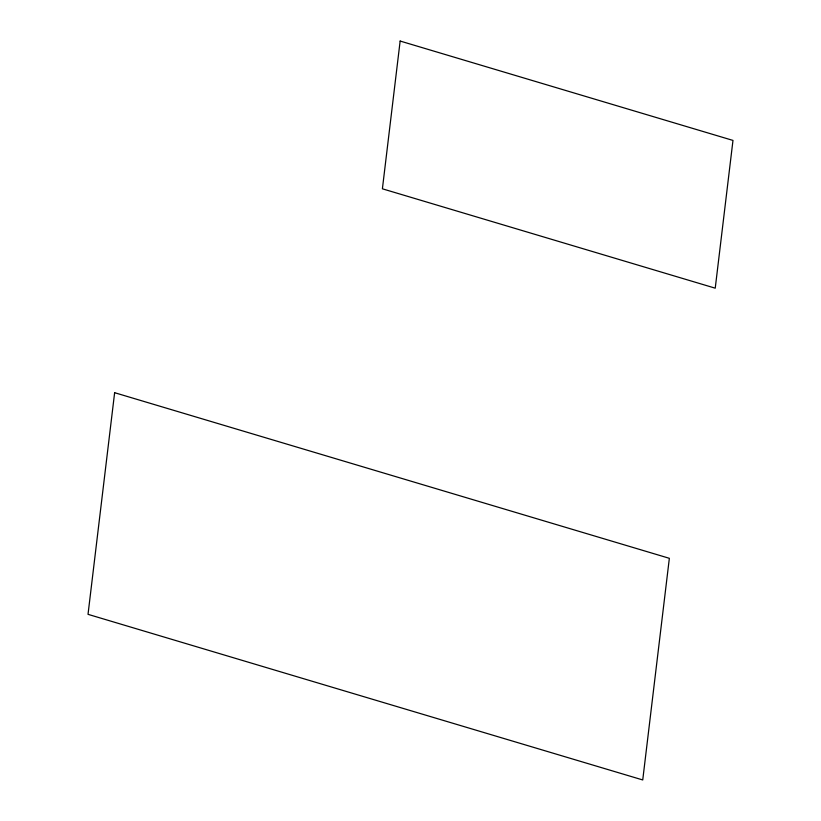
<?xml version="1.0" encoding="UTF-8"?>
<svg xmlns="http://www.w3.org/2000/svg" width="821" height="821" viewBox="0 0 821 821"><rect width="100%" height="100%" fill="white"/><g stroke="black" fill="none" stroke-linecap="round" stroke-linejoin="round"><path stroke-width="1.23" d="M114.632 392.695L88.021 614.334L642.74 779.95L669.351 558.311L114.632 392.695M400.145 41.05L382.401 188.809L715.235 288.181L732.979 140.422L400.145 41.05"/></g></svg>
